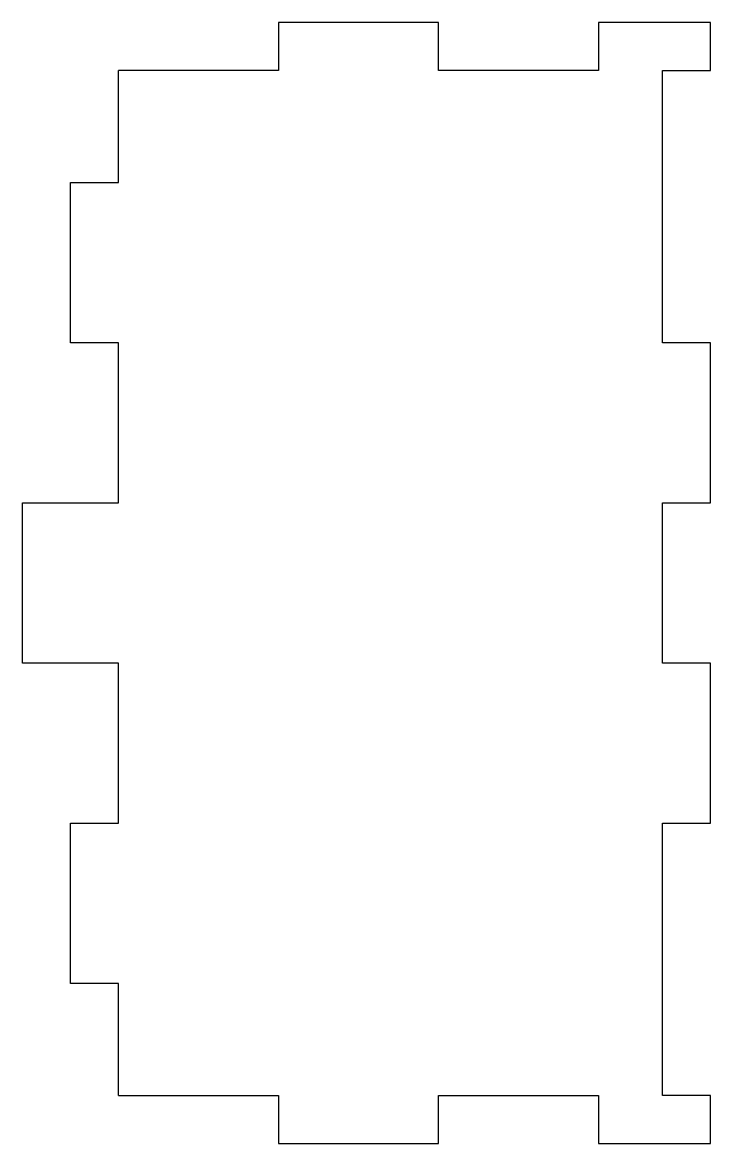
# Model space of a CAD drawing. Extents: x -3 to 40, y 0 to 70.
import ezdxf

# ---------------------------------------------------------------- set-up
doc = ezdxf.new("R2010")
doc.units = 0
doc.layers.add('Shape2DView', color=7, linetype='CONTINUOUS')

msp = doc.modelspace()

# ---------------------------------------------------------------- linework, layer by layer
at = {"layer": 'Shape2DView'}
for p, q in [((13, 70), (13, 67)), ((23, 70), (13, 70)), ((23, 67), (23, 70)), ((33, 70), (33, 67)), ((40, 70), (33, 70)), ((40, 67), (40, 70)), ((3, 60), (3, 67)), ((13, 67), (3, 67)), ((33, 67), (23, 67)), ((37, 67), (40, 67)), ((37, 50), (37, 67)), ((0, 50), (0, 60)), ((0, 60), (3, 60)), ((3, 50), (0, 50)), ((3, 40), (3, 50)), ((40, 50), (37, 50)), ((40, 40), (40, 50)), ((-3, 30), (-3, 40)), ((-3, 40), (3, 40)), ((37, 40), (40, 40)), ((37, 30), (37, 40)), ((3, 30), (-3, 30)), ((3, 20), (3, 30)), ((40, 30), (37, 30)), ((40, 20), (40, 30)), ((0, 10), (0, 20)), ((0, 20), (3, 20)), ((37, 20), (40, 20)), ((37, 3), (37, 20)), ((3, 10), (0, 10)), ((3, 3), (3, 10)), ((3, 3), (13, 3)), ((13, 3), (13, 0)), ((23, 3), (33, 3)), ((23, 0), (23, 3)), ((33, 3), (33, 0)), ((40, 3), (37, 3)), ((40, 0), (40, 3)), ((33, 0), (40, 0)), ((13, 0), (23, 0))]:
    msp.add_line(p, q, dxfattribs=at)

doc.saveas('drawing.dxf')
